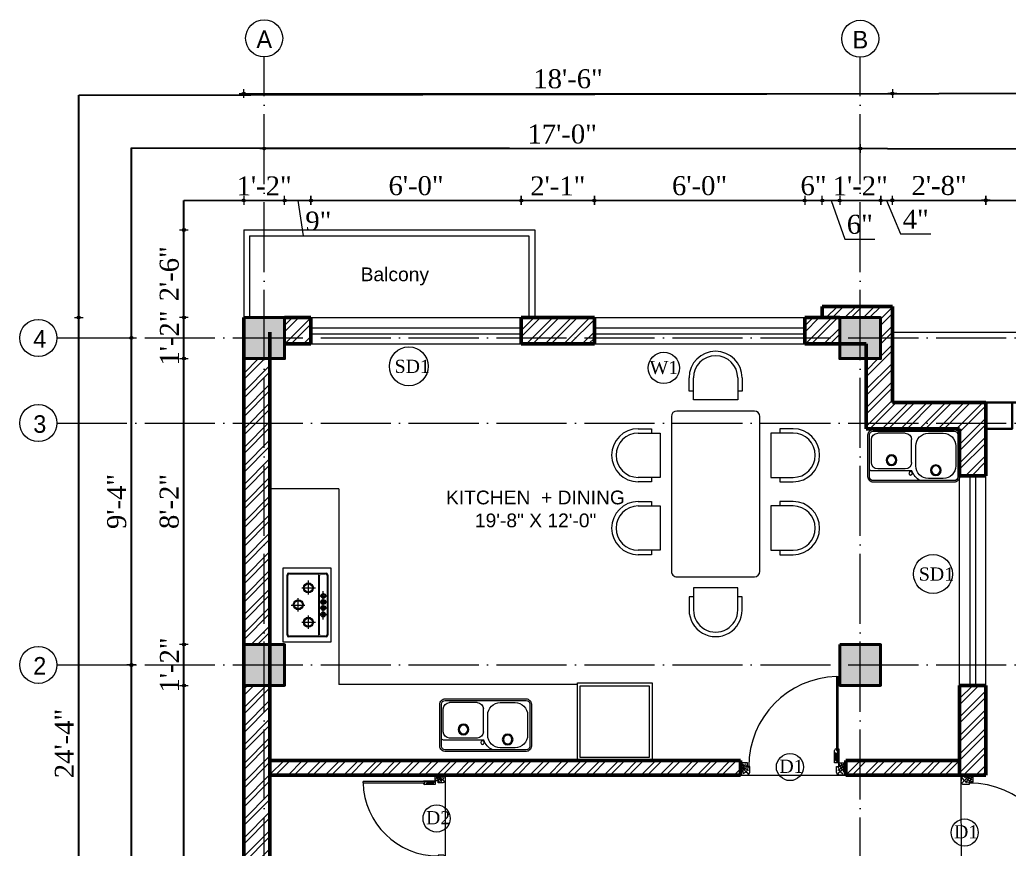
# Model space of a CAD drawing. Header units: inches. Extents: x 5914 to 162157, y -20538 to 282354.
# Drawn here: x 157307.2 to 157645.9, y -19263.8 to -18979.9 of the extents above; entities that cross this region are included whole.
import ezdxf

# ---------------------------------------------------------------- set-up
doc = ezdxf.new("R2010")
doc.units = ezdxf.units.IN
doc.header["$MEASUREMENT"] = 0
doc.header["$PDMODE"] = 99
doc.linetypes.add('ACAD_ISO04W100', pattern=[30, 24, -3, 0, -3])
for name, color, linetype, lineweight in [('.09', 24, 'Continuous', 9), ('.1', 168, 'Continuous', 13), ('A-FUR', 42, 'Continuous', 5), ('CENTER  LINE RA', 10, 'ACAD_ISO04W100', 20), ('CONC. OUTLINE RA', 150, 'Continuous', 40), ('DOOR-WIN RA', 3, 'Continuous', 20), ('ELE1 RA', 1, 'Continuous', 30), ('ELE2 RA', 130, 'Continuous', 20), ('ELE3 RA', 2, 'Continuous', 18), ('FIXTURES', 23, 'Continuous', 9), ('Furniture', 22, 'Continuous', 13), ('Hatch', 254, 'Continuous', 9), ('HATCH RA', 8, 'Continuous', 5), ('NOI THAT', 42, 'Continuous', 5), ('Text', 7, 'Continuous', 18), ('TEXTLAYER', 7, 'Continuous', 18), ('wall', 10, 'Continuous', 30), ('WALL RA', 42, 'Continuous', 50)]:
    doc.layers.add(name, color=color, linetype=linetype, lineweight=lineweight)
doc.layers.add('lettring', color=7, linetype='Continuous')
doc.layers.add('WINDOW+dOOR', color=5, linetype='Continuous')
doc.styles.add('DIM', font='dutch.ttf')
doc.styles.get("Standard").update_dxf_attribs({"font": 'arial.ttf'})
doc.styles.add('titles', font='GOTHICB.TTF')
doc.dimstyles.new('Copy of DIM 8', dxfattribs={"dimtxt": 6.5, "dimasz": 1, "dimexe": 6, "dimexo": 18, "dimgap": 1.6875, "dimtad": 1, "dimdec": 0, "dimzin": 3, "dimdsep": 46, "dimlunit": 4, "dimtxsty": 'DIM', "dimblk": 'dot 2', "dimcen": 0.09375, "dimse1": 1, "dimse2": 1, "dimclrd": 1, "dimclre": 1, "dimclrt": 256, "dimadec": 0, "dimazin": 0, "dimtfac": 0.75, "dimtdec": 0, "dimtix": 1, "dimtmove": 1, "dimatfit": 3, "dimldrblk": 'DOT', "dimfxl": 1, "dimtolj": 1, "dimtzin": 0, "dimlwd": 9, "dimlwe": 9, "dimarcsym": 0})
pattern_1 = [(45, (6239.1542, -4349.8795), (-3.18198052, 3.18198052), []), (45, (6241.2756, -4349.8795), (-3.18198052, 3.18198052), [])]
pattern_2 = [(45, (6239.1542, -4353.8795), (-3.18198052, 3.18198052), []), (45, (6241.2756, -4353.8795), (-3.18198052, 3.18198052), [])]

# ---------------------------------------------------------------- blocks, each defined once
blk = doc.blocks.new('30 inch door')
at = {"layer": '.09'}
blk.add_arc((10330.01, 24687.1), 25.67, 91.332, 180, dxfattribs=at)
at = {"layer": '.1'}
for p, q in [((10329.41, 24712.76), (10329.41, 24691.67)), ((10329.41, 24712.76), (10329.81, 24712.76)), ((10329.81, 24691.67), (10329.81, 24712.76)), ((10328.81, 24688.15), (10328.81, 24691.67)), ((10329.29, 24692.15), (10329.41, 24692.15)), ((10329.41, 24692.15), (10329.41, 24691.67)), ((10329.41, 24691.67), (10329.81, 24691.67)), ((10329.41, 24691.67), (10329.81, 24691.67)), ((10329.81, 24691.67), (10329.81, 24692.15)), ((10329.81, 24692.15), (10330.01, 24692.15)), ((10330.01, 24692.15), (10330.01, 24688.15)), ((10302.02, 24688.15), (10302.02, 24684.65)), ((10304.03, 24688.15), (10302.02, 24688.15)), ((10304.03, 24688.15), (10304.03, 24688.15)), ((10304.03, 24687.1), (10304.03, 24688.15)), ((10304.65, 24687.1), (10304.03, 24687.1)), ((10304.65, 24685.52), (10304.65, 24687.1)), ((10330.01, 24688.15), (10328.81, 24688.15)), ((10329.4, 24687.1), (10330.01, 24687.1)), ((10329.4, 24685.52), (10329.4, 24687.1)), ((10330.01, 24687.1), (10330.01, 24688.15)), ((10330.01, 24688.15), (10332.02, 24688.15)), ((10332.02, 24688.15), (10332.02, 24684.65)), ((10302.02, 24684.65), (10303.77, 24684.65)), ((10332.02, 24684.65), (10330.27, 24684.65))]:
    blk.add_line(p, q, dxfattribs=at)
for centre, major_axis, start_param, end_param in [((10329.29, 24691.67), (-0.339, 0.339), 5.497787, 7.068583), ((10303.77, 24685.52), (-0.619, -0.619), 0.785398, 2.356194)]:
    blk.add_ellipse(centre, major_axis=major_axis, ratio=1, start_param=start_param, end_param=end_param, dxfattribs=at)
at = {"layer": '.1', "extrusion": (0, 0, -1)}
blk.add_ellipse((10330.27, 24685.52), major_axis=(-0.619, 0.619), ratio=1, start_param=3.926991, end_param=5.497787, dxfattribs=at)
blk.add_line((10330.01, 24688.15), (10330.01, 24688.15))
at = {"layer": 'Hatch', "lineweight": 0}
for points, knots in [([(10329.9, 24690.9), (10329.69, 24690.85), (10329.25, 24690.74), (10329.1, 24690.31), (10329.02, 24690.08)], [0, 0, 0, 0, 15.424483, 31.99547, 31.99547, 31.99547, 31.99547]), ([(10329.92, 24690.24), (10329.72, 24690.12), (10329.23, 24689.84), (10329.13, 24689.27), (10329.07, 24688.95)], [0, 0, 0, 0, 17.254821, 40.319618, 40.319618, 40.319618, 40.319618]), ([(10330.01, 24688.15), (10329.7, 24688.44), (10329.1, 24689.01), (10329.14, 24689.82), (10329.09, 24691.13)], [0, 0, 0, 0, 30.296971, 58.529009, 58.529009, 58.529009, 58.529009]), ([(10330.01, 24688.15), (10329.86, 24688.5), (10329.47, 24689.39), (10329.44, 24690.38), (10329.42, 24690.98)], [0, 0, 0, 0, 28.413311, 72.750806, 72.750806, 72.750806, 72.750806]), ([(10330.01, 24688.15), (10329.93, 24688.7), (10329.77, 24689.76), (10329.75, 24690.84), (10329.74, 24691.37)], [0, 0, 0, 0, 41.50394, 80.765622, 80.765622, 80.765622, 80.765622]), ([(10302.02, 24688.15), (10302.05, 24687.95), (10302.17, 24687.01), (10302.48, 24686.12), (10302.72, 24685.42)], [0, 0, 0, 0, 17.459471, 80.67073, 80.67073, 80.67073, 80.67073]), ([(10302.02, 24688.15), (10302.41, 24687.86), (10303.15, 24687.31), (10304.04, 24687.05), (10304.45, 24686.93)], [0, 0, 0, 0, 41.503939, 78.170205, 78.170205, 78.170205, 78.170205]), ([(10302.02, 24688.15), (10302.45, 24687.5), (10303.05, 24686.59), (10304.02, 24686.14), (10304.29, 24686.01)], [0, 0, 0, 0, 64.705486, 90.408952, 90.408952, 90.408952, 90.408952]), ([(10302.02, 24688.15), (10302.13, 24687.79), (10302.35, 24687.1), (10302.97, 24686.1), (10304.18, 24685.07)], [0, 0, 0, 0, 30.296971, 58.529009, 58.529009, 58.529009, 58.529009]), ([(10303.35, 24687.82), (10303.2, 24687.43), (10302.98, 24686.82), (10302.44, 24686.51), (10302.25, 24686.4)], [0, 0, 0, 0, 34.642749, 52.790216, 52.790216, 52.790216, 52.790216]), ([(10303.86, 24687.89), (10303.73, 24687.32), (10303.52, 24686.4), (10302.7, 24686), (10302.39, 24685.85)], [0, 0, 0, 0, 47.051669, 75.417188, 75.417188, 75.417188, 75.417188]), ([(10304.15, 24687.01), (10304.07, 24686.57), (10303.9, 24685.69), (10303.13, 24685.22), (10302.75, 24684.98)], [0, 0, 0, 0, 36.886594, 73.591637, 73.591637, 73.591637, 73.591637]), ([(10330.01, 24688.15), (10329.8, 24688.26), (10329.35, 24688.51), (10329.11, 24688.97), (10328.99, 24689.22)], [0, 0, 0, 0, 17.459472, 37.737029, 37.737029, 37.737029, 37.737029]), ([(10329.9, 24689.44), (10329.59, 24689.24), (10329.23, 24689.01), (10329.2, 24688.63), (10329.2, 24688.58)], [0, 0, 0, 0, 24.633819, 28.489546, 28.489546, 28.489546, 28.489546]), ([(10332.02, 24688.15), (10331.63, 24687.86), (10330.89, 24687.31), (10330.01, 24687.05), (10329.59, 24686.93)], [0, 0, 0, 0, 41.503939, 78.170205, 78.170205, 78.170205, 78.170205]), ([(10332.02, 24688.15), (10331.59, 24687.5), (10330.99, 24686.59), (10330.03, 24686.14), (10329.75, 24686.01)], [0, 0, 0, 0, 64.705486, 90.408952, 90.408952, 90.408952, 90.408952]), ([(10332.02, 24688.15), (10331.91, 24687.79), (10331.69, 24687.1), (10331.07, 24686.1), (10329.87, 24685.07)], [0, 0, 0, 0, 30.296971, 58.529009, 58.529009, 58.529009, 58.529009]), ([(10329.89, 24687.01), (10329.98, 24686.57), (10330.14, 24685.69), (10330.91, 24685.22), (10331.29, 24684.98)], [0, 0, 0, 0, 36.886594, 73.591637, 73.591637, 73.591637, 73.591637]), ([(10330.18, 24687.89), (10330.31, 24687.32), (10330.52, 24686.4), (10331.35, 24686), (10331.66, 24685.85)], [0, 0, 0, 0, 47.051669, 75.417188, 75.417188, 75.417188, 75.417188]), ([(10330.7, 24687.82), (10330.84, 24687.43), (10331.06, 24686.82), (10331.61, 24686.51), (10331.8, 24686.4)], [0, 0, 0, 0, 34.642749, 52.790216, 52.790216, 52.790216, 52.790216]), ([(10332.02, 24688.15), (10332, 24687.95), (10331.87, 24687.01), (10331.56, 24686.12), (10331.32, 24685.42)], [0, 0, 0, 0, 17.459471, 80.67073, 80.67073, 80.67073, 80.67073])]:
    blk.add_open_spline(points, degree=3, knots=knots, dxfattribs=at)
blk = doc.blocks.new('COLUMN')
at = {"layer": 'CONC. OUTLINE RA', "transparency": 33554687}
h = blk.add_hatch(color=256, dxfattribs=at)
h.dxf.hatch_style = 1
h.paths.add_polyline_path([(148062.93, -13130.45), (148076.93, -13130.45), (148076.93, -13116.45), (148062.93, -13116.45)])
at = {"layer": 'CONC. OUTLINE RA'}
blk.add_lwpolyline([(148062.93, -13116.45), (148076.93, -13116.45), (148076.93, -13130.45), (148062.93, -13130.45)], close=True, dxfattribs=at)
blk = doc.blocks.new('A$C3F0C2877')
at = {"layer": 'NOI THAT', "linetype": 'Continuous'}
for p, q in [((700, 1640), (700, 1520)), ((740, 1640), (740, 1440)), ((1140, 1440), (1140, 1640)), ((1180, 1520), (1180, 1640)), ((1358.3, 1640), (1358.3, 1520)), ((1398.3, 1640), (1398.3, 1440)), ((1798.3, 1440), (1798.3, 1640)), ((1838.3, 1520), (1838.3, 1640)), ((700, 1520), (740, 1520)), ((740, 1440), (1140, 1440)), ((1140, 1520), (1180, 1520)), ((1358.3, 1520), (1398.3, 1520)), ((1398.3, 1440), (1798.3, 1440)), ((1798.3, 1520), (1838.3, 1520)), ((540, 1290), (540, 590)), ((1988.3, 1340), (590, 1340)), ((2038.3, 590), (2038.3, 1290)), ((240, 1180), (360, 1180)), ((360, 1180), (360, 1140)), ((2338.6, 1180), (2218.6, 1180)), ((2218.6, 1180), (2218.6, 1140)), ((240, 1140), (440, 1140)), ((440, 1140), (440, 740)), ((2138.6, 1140), (2138.6, 740)), ((2338.6, 1140), (2138.6, 1140)), ((440, 740), (240, 740)), ((360, 740), (360, 700)), ((2138.6, 740), (2338.6, 740)), ((2218.6, 740), (2218.6, 700)), ((360, 700), (240, 700)), ((2218.6, 700), (2338.6, 700)), ((590, 540), (1988.3, 540)), ((700, 360), (740, 360)), ((700, 240), (700, 360)), ((740, 440), (1140, 440)), ((740, 240), (740, 440)), ((1140, 440), (1140, 240)), ((1140, 360), (1180, 360)), ((1180, 360), (1180, 240)), ((1358.3, 360), (1398.3, 360)), ((1358.3, 240), (1358.3, 360)), ((1398.3, 440), (1798.3, 440)), ((1398.3, 240), (1398.3, 440)), ((1798.3, 440), (1798.3, 240)), ((1798.3, 360), (1838.3, 360)), ((1838.3, 360), (1838.3, 240))]:
    blk.add_line(p, q, dxfattribs=at)
for centre, radius, start, end in [((940, 1640), 240, 0, 180), ((1598.3, 1640), 240, 0, 180), ((940, 1640), 200, 0, 180), ((1598.3, 1640), 200, 0, 180), ((590, 1290), 50, 90, 180), ((1988.3, 1290), 50, 0, 90), ((240, 940), 240, 90, 270), ((2338.6, 940), 240, 270, 90), ((240, 940), 200, 90, 270), ((2338.6, 940), 200, 270, 90), ((590, 590), 50, 180, 270), ((1988.3, 590), 50, 270, 0), ((940, 240), 240, 180, 0), ((940, 240), 200, 180, 0), ((1598.3, 240), 240, 180, 0), ((1598.3, 240), 200, 180, 0)]:
    blk.add_arc(centre, radius, start, end, dxfattribs=at)
blk = doc.blocks.new('kit')
at = {"layer": 'Furniture'}
for p, q in [((106814.32, -19096.51), (106814.32, -19121.71)), ((106830.88, -19096.51), (106814.32, -19096.51)), ((106830.88, -19121.71), (106830.88, -19096.51)), ((106815.52, -19119.44), (106815.52, -19098.78)), ((106815.75, -19119.21), (106815.75, -19099.01)), ((106816.09, -19098.21), (106828.88, -19098.21)), ((106816.32, -19098.44), (106817.79, -19098.44)), ((106818.37, -19099.01), (106818.37, -19119.21)), ((106818.6, -19099.01), (106818.6, -19119.21)), ((106819.17, -19098.44), (106828.65, -19098.44)), ((106822.15, -19100.96), (106822.15, -19105.46)), ((106829.22, -19099.01), (106829.22, -19119.21)), ((106829.46, -19098.78), (106829.46, -19119.44)), ((106817.06, -19104.19), (106817.06, -19113.9)), ((106824.4, -19103.21), (106819.67, -19103.21)), ((106818.09, -19105.86), (106815.99, -19105.86)), ((106818.09, -19108.1), (106815.99, -19108.1)), ((106825.59, -19106.86), (106825.59, -19111.45)), ((106818.09, -19110.14), (106815.99, -19110.14)), ((106828.08, -19109.11), (106823.33, -19109.11)), ((106818.09, -19112.28), (106815.99, -19112.28)), ((106824.41, -19114.95), (106819.67, -19114.95)), ((106822.15, -19112.7), (106822.15, -19117.49)), ((106814.32, -19121.71), (106830.88, -19121.71)), ((106828.88, -19120.01), (106816.09, -19120.01)), ((106817.79, -19119.78), (106816.32, -19119.78)), ((106828.65, -19119.78), (106819.17, -19119.78))]:
    blk.add_line(p, q, dxfattribs=at)
for centre, radius in [((106822.15, -19103.21), 1.71), ((106822.15, -19103.21), 1.37), ((106817.06, -19105.86), 0.835), ((106817.06, -19108.1), 0.804), ((106817.06, -19108.1), 0.564), ((106817.06, -19105.86), 0.533), ((106825.59, -19109.19), 1.72), ((106825.59, -19109.19), 1.39), ((106817.01, -19112.23), 0.797), ((106817.06, -19110.14), 0.823), ((106817.06, -19110.14), 0.572), ((106817.01, -19112.28), 0.556), ((106822.15, -19114.95), 1.72), ((106822.15, -19114.95), 1.39)]:
    blk.add_circle(centre, radius, dxfattribs=at)
for centre, start, end in [((106816.09, -19098.78), 90, 180), ((106816.32, -19099.01), 90, 180), ((106817.79, -19099.01), 0, 90), ((106819.17, -19099.01), 90, 180), ((106828.65, -19099.01), 0, 90), ((106828.88, -19098.78), 0, 90), ((106816.09, -19119.44), 180, 270), ((106816.32, -19119.21), 180, 270), ((106817.79, -19119.21), 270, 0), ((106819.17, -19119.21), 180, 270), ((106828.65, -19119.21), 270, 0), ((106828.88, -19119.44), 270, 0)]:
    blk.add_arc(centre, 0.576, start, end, dxfattribs=at)
blk = doc.blocks.new('kit2')
at = {"layer": 'Furniture'}
for p, q in [((106788.24, -19073.71), (106774.43, -19073.71)), ((106798.91, -19071.12), (106793.87, -19071.12)), ((106773.71, -19074.43), (106773.71, -19078.86)), ((106774.35, -19076.59), (106774.35, -19084.44)), ((106785.95, -19074.43), (106776.51, -19074.43)), ((106788.11, -19076.59), (106788.11, -19084.44)), ((106789.55, -19075.44), (106789.55, -19082.28)), ((106803.23, -19082.28), (106803.23, -19075.44)), ((106785.95, -19086.6), (106776.51, -19086.6)), ((106793.87, -19086.6), (106798.91, -19086.6))]:
    blk.add_line(p, q, dxfattribs=at)
for points in [[(106774.97, -19087.86), (106802.69, -19087.86, 0.414214), (106804.49, -19086.06), (106804.49, -19071.66, 0.414214), (106802.69, -19069.86), (106774.97, -19069.86, 0.414214), (106773.17, -19071.66), (106773.17, -19086.06, 0.414214)], [(106774.97, -19087.32), (106802.69, -19087.32, 0.414214), (106803.95, -19086.06), (106803.95, -19071.66, 0.414214), (106802.69, -19070.4), (106774.97, -19070.4, 0.414214), (106773.71, -19071.66), (106773.71, -19086.06, 0.414214)]]:
    blk.add_lwpolyline(points, format="xyb", close=True, dxfattribs=at)
for centre, radius in [((106787.77, -19072.89), 0.614), ((106796.39, -19073.94), 1.83), ((106796.39, -19073.94), 1.47), ((106781.25, -19077.38), 1.83), ((106781.25, -19077.38), 1.47)]:
    blk.add_circle(centre, radius, dxfattribs=at)
for centre, radius, start, end in [((106794, -19075.81), 6.13, 118.07, 159.9807), ((106774.43, -19074.43), 0.72, 90, 180), ((106793.87, -19075.44), 4.32, 90, 180), ((106798.91, -19075.44), 4.32, 0, 90), ((106776.51, -19076.59), 2.16, 90, 180), ((106785.95, -19076.59), 2.16, 0, 90), ((106776.51, -19084.44), 2.16, 180, 270), ((106785.95, -19084.44), 2.16, 270, 0), ((106793.87, -19082.28), 4.32, 180, 270), ((106798.91, -19082.28), 4.32, 270, 0)]:
    blk.add_arc(centre, radius, start, end, dxfattribs=at)
blk = doc.blocks.new('dot1')
at = {"layer": 'Hatch'}
h = blk.add_hatch(color=256, dxfattribs=at)
edge = h.paths.add_edge_path()
edge.add_arc((0, 0), 1, 0, 360)
for p, q in [((3, 0), (-3, 0)), ((0, 3), (0, -3))]:
    blk.add_line(p, q, dxfattribs=at)
blk.add_circle((0, 0), 1, dxfattribs=at)
blk = doc.blocks.new('dot 2')
at = {"layer": 'Hatch', "xscale": 0.5, "yscale": 0.5, "zscale": 0.5}
blk.add_blockref('dot1', (0, 0), dxfattribs=at)
blk = doc.blocks.new('*D943')
at = {"layer": 'Defpoints', "color": 0, "transparency": 16777216}
for p in [(157399.41, -19051.82), (157363.41, -19081.82), (157399.41, -19081.82)]:
    blk.add_point(p, dxfattribs=at)
at = {"layer": 'lettring', "color": 1, "lineweight": 9, "transparency": 16777216}
blk.add_line((157363.41, -19052.82), (157363.41, -19080.82), dxfattribs=at)
for p, rotation in [((157363.41, -19051.82), 90), ((157363.41, -19081.82), 270)]:
    blk.add_blockref('dot 2', p, dxfattribs=dict(at, rotation=rotation))
at = {"layer": 'lettring', "transparency": 16777216, "insert": (157358.41, -19066.82), "char_height": 6.5, "attachment_point": 5, "rotation": 90, "style": 'DIM'}
blk.add_mtext('\\A1;2\'-6"', dxfattribs=at)
blk = doc.blocks.new('_Dot')
at = {"color": 0, "linetype": 'ByBlock', "lineweight": -2}
blk.add_line((-0.5, 0), (-1, 0), dxfattribs=at)
at = {"color": 0, "linetype": 'ByBlock', "const_width": 0.5}
blk.add_lwpolyline([(-0.25, 0, 1), (0.25, 0, 1)], format="xyb", close=True, dxfattribs=at)
blk = doc.blocks.new('*D944')
at = {"layer": 'Defpoints', "color": 0, "transparency": 16777216}
for p in [(157399.41, -19081.82), (157363.41, -19095.82), (157399.41, -19095.82)]:
    blk.add_point(p, dxfattribs=at)
at = {"layer": 'lettring', "color": 1, "lineweight": 9, "transparency": 16777216}
for p, q in [((157363.41, -19080.82), (157363.41, -19079.82)), ((157363.41, -19081.82), (157363.41, -19095.82)), ((157363.41, -19096.82), (157363.41, -19097.82))]:
    blk.add_line(p, q, dxfattribs=at)
for p, rotation in [((157363.41, -19081.82), 270), ((157363.41, -19095.82), 90)]:
    blk.add_blockref('dot 2', p, dxfattribs=dict(at, rotation=rotation))
at = {"layer": 'lettring', "transparency": 16777216, "insert": (157358.45, -19088.82), "char_height": 6.5, "attachment_point": 5, "rotation": 90, "style": 'DIM'}
blk.add_mtext('\\A1;1\'-2"', dxfattribs=at)
blk = doc.blocks.new('*D945')
at = {"layer": 'Defpoints', "color": 0, "transparency": 16777216}
for p in [(157399.41, -19095.82), (157363.41, -19193.75), (157399.41, -19193.75)]:
    blk.add_point(p, dxfattribs=at)
at = {"layer": 'lettring', "color": 1, "lineweight": 9, "transparency": 16777216}
blk.add_line((157363.41, -19096.82), (157363.41, -19192.75), dxfattribs=at)
for p, rotation in [((157363.41, -19095.82), 90), ((157363.41, -19193.75), 270)]:
    blk.add_blockref('dot 2', p, dxfattribs=dict(at, rotation=rotation))
at = {"layer": 'lettring', "transparency": 16777216, "insert": (157358.4, -19144.78), "char_height": 6.5, "attachment_point": 5, "rotation": 90, "style": 'DIM'}
blk.add_mtext('\\A1;8\'-2"', dxfattribs=at)
blk = doc.blocks.new('*D946')
at = {"layer": 'Defpoints', "color": 0, "transparency": 16777216}
for p in [(157399.41, -19193.75), (157363.41, -19207.75), (157399.41, -19207.75)]:
    blk.add_point(p, dxfattribs=at)
at = {"layer": 'lettring', "color": 1, "lineweight": 9, "transparency": 16777216}
for p, q in [((157363.41, -19192.75), (157363.41, -19191.75)), ((157363.41, -19193.75), (157363.41, -19207.75)), ((157363.41, -19208.75), (157363.41, -19209.75))]:
    blk.add_line(p, q, dxfattribs=at)
for p, rotation in [((157363.41, -19193.75), 270), ((157363.41, -19207.75), 90)]:
    blk.add_blockref('dot 2', p, dxfattribs=dict(at, rotation=rotation))
at = {"layer": 'lettring', "transparency": 16777216, "insert": (157358.45, -19200.75), "char_height": 6.5, "attachment_point": 5, "rotation": 90, "style": 'DIM'}
blk.add_mtext('\\A1;1\'-2"', dxfattribs=at)
blk = doc.blocks.new('*D947')
at = {"layer": 'Defpoints', "color": 0, "transparency": 16777216}
for p in [(157399.41, -19207.75), (157363.41, -19359.45), (157399.41, -19359.45)]:
    blk.add_point(p, dxfattribs=at)
at = {"layer": 'lettring', "color": 1, "lineweight": 9, "transparency": 16777216}
blk.add_line((157363.41, -19208.75), (157363.41, -19358.45), dxfattribs=at)
for p, rotation in [((157363.41, -19207.75), 90), ((157363.41, -19359.45), 270)]:
    blk.add_blockref('dot 2', p, dxfattribs=dict(at, rotation=rotation))
at = {"layer": 'lettring', "transparency": 16777216, "insert": (157358.38, -19283.6), "char_height": 6.5, "attachment_point": 5, "rotation": 90, "style": 'DIM'}
blk.add_mtext('\\A1;12\'-8"', dxfattribs=at)
blk = doc.blocks.new('*D949')
at = {"layer": 'Defpoints', "color": 0, "transparency": 16777216}
for p in [(157345.41, -19200.75), (157406.41, -19200.75), (157406.41, -19366.42)]:
    blk.add_point(p, dxfattribs=at)
at = {"layer": 'lettring', "color": 1, "lineweight": 9, "transparency": 16777216}
blk.add_line((157345.41, -19365.42), (157345.41, -19201.75), dxfattribs=at)
for p, rotation in [((157345.41, -19200.75), 89.99950363250453), ((157345.41, -19366.42), 269.9995036325045)]:
    blk.add_blockref('dot 2', p, dxfattribs=dict(at, rotation=rotation))
at = {"layer": 'lettring', "transparency": 16777216, "insert": (157340.38, -19283.58), "char_height": 6.5, "attachment_point": 5, "rotation": 89.9995, "style": 'DIM'}
blk.add_mtext('\\A1;13\'-10"', dxfattribs=at)
blk = doc.blocks.new('*D950')
at = {"layer": 'Defpoints', "color": 0, "transparency": 16777216}
for p in [(157345.41, -19088.78), (157406.41, -19088.78), (157406.41, -19200.75)]:
    blk.add_point(p, dxfattribs=at)
at = {"layer": 'lettring', "color": 1, "lineweight": 9, "transparency": 16777216}
blk.add_line((157345.41, -19199.75), (157345.41, -19089.78), dxfattribs=at)
for p, rotation in [((157345.41, -19088.78), 89.99950363250016), ((157345.41, -19200.75), 269.9995036325001)]:
    blk.add_blockref('dot 2', p, dxfattribs=dict(at, rotation=rotation))
at = {"layer": 'lettring', "transparency": 16777216, "insert": (157340.41, -19144.77), "char_height": 6.5, "attachment_point": 5, "rotation": 89.9995, "style": 'DIM'}
blk.add_mtext('\\A1;9\'-4"', dxfattribs=at)
blk = doc.blocks.new('*D951')
at = {"layer": 'Defpoints', "color": 0, "transparency": 16777216}
for p in [(157399.41, -19081.82), (157327.41, -19373.45), (157399.41, -19373.45)]:
    blk.add_point(p, dxfattribs=at)
at = {"layer": 'lettring', "color": 1, "lineweight": 9, "transparency": 16777216}
blk.add_line((157327.41, -19082.82), (157327.41, -19372.45), dxfattribs=at)
for p, rotation in [((157327.41, -19081.82), 90), ((157327.41, -19373.45), 270)]:
    blk.add_blockref('dot 2', p, dxfattribs=dict(at, rotation=rotation))
at = {"layer": 'lettring', "transparency": 16777216, "insert": (157322.47, -19227.63), "char_height": 6.5, "attachment_point": 5, "rotation": 90, "style": 'DIM'}
blk.add_mtext('\\A1;24\'-4"', dxfattribs=at)
blk = doc.blocks.new('nbc')
at = {"layer": 'CENTER  LINE RA', "linetype": 'ACAD_ISO04W100'}
for p, q in [((157544.19, -18980.32), (157544.19, -18515.32)), ((157748.23, -18980.32), (157748.23, -18515.46)), ((157473.24, -18611.56), (158032.97, -18611.56)), ((157473.24, -18640.7), (158032.97, -18640.7)), ((157473.24, -18723.5), (158032.97, -18723.5))]:
    blk.add_line(p, q, dxfattribs=at)
at = {"layer": 'Text'}
for centre in [(157544.19, -18508.98), (157544.19, -18508.98), (157544.19, -18508.98), (157748.23, -18509.12), (157748.23, -18509.12), (157748.23, -18509.12), (157466.9, -18611.56), (157466.89, -18611.56), (157466.9, -18611.56), (157466.9, -18640.7), (157466.89, -18640.7), (157466.9, -18640.7), (157466.9, -18723.5), (157466.89, -18723.5), (157466.9, -18723.5)]:
    blk.add_circle(centre, 6.34, dxfattribs=at)
at = {"layer": 'Text', "char_height": 6, "width": 68.6783, "attachment_point": 3, "rotation": 0.0035, "style": 'titles'}
for s, insert in [('{\\fStylus BT|b0|i0|c0|p34;A}', (157546.91, -18506.3)), ('{\\fStylus BT|b0|i0|c0|p34;B}', (157750.95, -18506.44)), ('{\\fStylus BT|b0|i0|c0|p34;4}', (157469.62, -18608.89)), ('{\\fStylus BT|b0|i0|c0|p34;3}', (157469.62, -18638.03)), ('{\\fStylus BT|b0|i0|c0|p34;2}', (157469.62, -18720.82))]:
    blk.add_mtext(s, dxfattribs=dict(at, insert=insert))
blk = doc.blocks.new('*D952')
at = {"layer": 'Defpoints', "color": 0, "transparency": 16777216}
for p in [(157397.87, -19041.68), (157383.87, -19081.82), (157397.87, -19081.82)]:
    blk.add_point(p, dxfattribs=at)
at = {"layer": 'lettring', "color": 1, "lineweight": 9, "transparency": 16777216}
for p, q in [((157382.87, -19041.68), (157381.87, -19041.68)), ((157383.87, -19041.68), (157397.87, -19041.68)), ((157398.87, -19041.68), (157399.87, -19041.68))]:
    blk.add_line(p, q, dxfattribs=at)
blk.add_blockref('dot 2', (157383.87, -19041.68), dxfattribs=at)
at = {"layer": 'lettring', "color": 1, "lineweight": 9, "transparency": 16777216, "rotation": 180}
blk.add_blockref('dot 2', (157397.87, -19041.68), dxfattribs=at)
at = {"layer": 'lettring', "transparency": 16777216, "insert": (157390.87, -19036.72), "char_height": 6.5, "attachment_point": 5, "style": 'DIM'}
blk.add_mtext('\\A1;1\'-2"', dxfattribs=at)
blk = doc.blocks.new('*D953')
at = {"layer": 'Defpoints', "color": 0, "transparency": 16777216}
for p in [(157406.87, -19041.68), (157397.87, -19081.82), (157406.87, -19081.82)]:
    blk.add_point(p, dxfattribs=at)
at = {"layer": 'lettring', "color": 1, "lineweight": 9, "transparency": 16777216}
for p, q in [((157398.87, -19041.68), (157405.87, -19041.68)), ((157402.37, -19041.68), (157404.25, -19053.82)), ((157404.25, -19053.82), (157414.6, -19053.82))]:
    blk.add_line(p, q, dxfattribs=at)
at = {"layer": 'lettring', "color": 1, "lineweight": 9, "transparency": 16777216, "rotation": 180}
blk.add_blockref('dot 2', (157397.87, -19041.68), dxfattribs=at)
at = {"layer": 'lettring', "color": 1, "lineweight": 9, "transparency": 16777216}
blk.add_blockref('dot 2', (157406.87, -19041.68), dxfattribs=at)
at = {"layer": 'lettring', "transparency": 16777216, "insert": (157409.42, -19048.81), "char_height": 6.5, "attachment_point": 5, "style": 'DIM'}
blk.add_mtext('\\A1;9"', dxfattribs=at)
blk = doc.blocks.new('*D954')
at = {"layer": 'Defpoints', "color": 0, "transparency": 16777216}
for p in [(157478.87, -19041.68), (157406.87, -19081.82), (157478.87, -19081.82)]:
    blk.add_point(p, dxfattribs=at)
at = {"layer": 'lettring', "color": 1, "lineweight": 9, "transparency": 16777216}
blk.add_line((157407.87, -19041.68), (157477.87, -19041.68), dxfattribs=at)
at = {"layer": 'lettring', "color": 1, "lineweight": 9, "transparency": 16777216, "rotation": 180}
blk.add_blockref('dot 2', (157406.87, -19041.68), dxfattribs=at)
at = {"layer": 'lettring', "color": 1, "lineweight": 9, "transparency": 16777216}
blk.add_blockref('dot 2', (157478.87, -19041.68), dxfattribs=at)
at = {"layer": 'lettring', "transparency": 16777216, "insert": (157442.87, -19036.68), "char_height": 6.5, "attachment_point": 5, "style": 'DIM'}
blk.add_mtext('\\A1;6\'-0"', dxfattribs=at)
blk = doc.blocks.new('*D956')
at = {"layer": 'Defpoints', "color": 0, "transparency": 16777216}
for p in [(157575.91, -19041.68), (157503.91, -19081.82), (157575.91, -19081.82)]:
    blk.add_point(p, dxfattribs=at)
at = {"layer": 'lettring', "color": 1, "lineweight": 9, "transparency": 16777216}
blk.add_line((157504.91, -19041.68), (157574.91, -19041.68), dxfattribs=at)
at = {"layer": 'lettring', "color": 1, "lineweight": 9, "transparency": 16777216, "rotation": 180}
blk.add_blockref('dot 2', (157503.91, -19041.68), dxfattribs=at)
at = {"layer": 'lettring', "color": 1, "lineweight": 9, "transparency": 16777216}
blk.add_blockref('dot 2', (157575.91, -19041.68), dxfattribs=at)
at = {"layer": 'lettring', "transparency": 16777216, "insert": (157539.91, -19036.68), "char_height": 6.5, "attachment_point": 5, "style": 'DIM'}
blk.add_mtext('\\A1;6\'-0"', dxfattribs=at)
blk = doc.blocks.new('*D957')
at = {"layer": 'Defpoints', "color": 0, "transparency": 16777216}
for p in [(157581.91, -19041.68), (157575.91, -19081.82), (157581.91, -19081.82)]:
    blk.add_point(p, dxfattribs=at)
at = {"layer": 'lettring', "color": 1, "lineweight": 9, "transparency": 16777216}
for p, q in [((157574.91, -19041.68), (157573.91, -19041.68)), ((157575.91, -19041.68), (157581.91, -19041.68)), ((157582.91, -19041.68), (157583.91, -19041.68))]:
    blk.add_line(p, q, dxfattribs=at)
blk.add_blockref('dot 2', (157575.91, -19041.68), dxfattribs=at)
at = {"layer": 'lettring', "color": 1, "lineweight": 9, "transparency": 16777216, "rotation": 180}
blk.add_blockref('dot 2', (157581.91, -19041.68), dxfattribs=at)
at = {"layer": 'lettring', "transparency": 16777216, "insert": (157578.91, -19036.68), "char_height": 6.5, "attachment_point": 5, "style": 'DIM'}
blk.add_mtext('\\A1;6"', dxfattribs=at)
blk = doc.blocks.new('*D958')
at = {"layer": 'Defpoints', "color": 0, "transparency": 16777216}
for p in [(157587.91, -19041.68), (157581.91, -19081.82), (157587.91, -19081.82)]:
    blk.add_point(p, dxfattribs=at)
at = {"layer": 'lettring', "color": 1, "lineweight": 9, "transparency": 16777216}
for p, q in [((157582.91, -19041.68), (157586.91, -19041.68)), ((157584.91, -19041.68), (157589.61, -19054.92)), ((157589.61, -19054.92), (157599.93, -19054.92))]:
    blk.add_line(p, q, dxfattribs=at)
at = {"layer": 'lettring', "color": 1, "lineweight": 9, "transparency": 16777216, "rotation": 180}
blk.add_blockref('dot 2', (157581.91, -19041.68), dxfattribs=at)
at = {"layer": 'lettring', "color": 1, "lineweight": 9, "transparency": 16777216}
blk.add_blockref('dot 2', (157587.91, -19041.68), dxfattribs=at)
at = {"layer": 'lettring', "transparency": 16777216, "insert": (157594.77, -19049.92), "char_height": 6.5, "attachment_point": 5, "style": 'DIM'}
blk.add_mtext('\\A1;6"', dxfattribs=at)
blk = doc.blocks.new('*D959')
at = {"layer": 'Defpoints', "color": 0, "transparency": 16777216}
for p in [(157601.91, -19041.68), (157587.91, -19081.82), (157601.91, -19081.82)]:
    blk.add_point(p, dxfattribs=at)
at = {"layer": 'lettring', "color": 1, "lineweight": 9, "transparency": 16777216}
for p, q in [((157586.91, -19041.68), (157585.91, -19041.68)), ((157587.91, -19041.68), (157601.91, -19041.68)), ((157602.91, -19041.68), (157603.91, -19041.68))]:
    blk.add_line(p, q, dxfattribs=at)
blk.add_blockref('dot 2', (157587.91, -19041.68), dxfattribs=at)
at = {"layer": 'lettring', "color": 1, "lineweight": 9, "transparency": 16777216, "rotation": 180}
blk.add_blockref('dot 2', (157601.91, -19041.68), dxfattribs=at)
at = {"layer": 'lettring', "transparency": 16777216, "insert": (157594.91, -19036.72), "char_height": 6.5, "attachment_point": 5, "style": 'DIM'}
blk.add_mtext('\\A1;1\'-2"', dxfattribs=at)
blk = doc.blocks.new('*D960')
at = {"layer": 'Defpoints', "color": 0, "transparency": 16777216}
for p in [(157605.91, -19041.68), (157605.91, -19078.42), (157601.91, -19081.82)]:
    blk.add_point(p, dxfattribs=at)
at = {"layer": 'lettring', "color": 1, "lineweight": 9, "transparency": 16777216}
for p, q in [((157600.91, -19041.68), (157599.91, -19041.68)), ((157601.91, -19041.68), (157605.91, -19041.68)), ((157601.91, -19041.68), (157605.91, -19041.68)), ((157603.91, -19041.68), (157608.67, -19053.09)), ((157606.91, -19041.68), (157607.91, -19041.68)), ((157608.67, -19053.09), (157619.13, -19053.09))]:
    blk.add_line(p, q, dxfattribs=at)
blk.add_blockref('dot 2', (157601.91, -19041.68), dxfattribs=at)
at = {"layer": 'lettring', "color": 1, "lineweight": 9, "transparency": 16777216, "rotation": 180}
blk.add_blockref('dot 2', (157605.91, -19041.68), dxfattribs=at)
at = {"layer": 'lettring', "transparency": 16777216, "insert": (157613.9, -19048.15), "char_height": 6.5, "attachment_point": 5, "style": 'DIM'}
blk.add_mtext('\\A1;4"', dxfattribs=at)
blk = doc.blocks.new('*D962')
at = {"layer": 'Defpoints', "color": 0, "transparency": 16777216}
for p in [(157605.91, -19005.12), (157383.87, -19081.82), (157605.91, -19081.82)]:
    blk.add_point(p, dxfattribs=at)
at = {"layer": 'lettring', "color": 1, "lineweight": 9, "transparency": 16777216}
blk.add_line((157384.87, -19005.12), (157604.91, -19005.12), dxfattribs=at)
at = {"layer": 'lettring', "color": 1, "lineweight": 9, "transparency": 16777216, "rotation": 180}
blk.add_blockref('dot 2', (157383.87, -19005.12), dxfattribs=at)
at = {"layer": 'lettring', "color": 1, "lineweight": 9, "transparency": 16777216}
blk.add_blockref('dot 2', (157605.91, -19005.12), dxfattribs=at)
at = {"layer": 'lettring', "transparency": 16777216, "insert": (157494.89, -19000.09), "char_height": 6.5, "attachment_point": 5, "style": 'DIM'}
blk.add_mtext('\\A1;18\'-6"', dxfattribs=at)
blk = doc.blocks.new('*D963')
at = {"layer": 'Defpoints', "color": 0, "transparency": 16777216}
for p in [(157637.91, -19041.66), (157605.91, -19110.92), (157637.91, -19110.92)]:
    blk.add_point(p, dxfattribs=at)
at = {"layer": 'lettring', "color": 1, "lineweight": 9, "transparency": 16777216}
blk.add_line((157606.91, -19041.66), (157636.91, -19041.66), dxfattribs=at)
at = {"layer": 'lettring', "color": 1, "lineweight": 9, "transparency": 16777216, "rotation": 180}
blk.add_blockref('dot 2', (157605.91, -19041.66), dxfattribs=at)
at = {"layer": 'lettring', "color": 1, "lineweight": 9, "transparency": 16777216}
blk.add_blockref('dot 2', (157637.91, -19041.66), dxfattribs=at)
at = {"layer": 'lettring', "transparency": 16777216, "insert": (157621.91, -19036.65), "char_height": 6.5, "attachment_point": 5, "style": 'DIM'}
blk.add_mtext('\\A1;2\'-8"', dxfattribs=at)
blk = doc.blocks.new('*D964')
at = {"layer": 'Defpoints', "color": 0, "transparency": 16777216}
for p in [(157709.81, -19041.66), (157637.91, -19110.92), (157709.81, -19110.92)]:
    blk.add_point(p, dxfattribs=at)
at = {"layer": 'lettring', "color": 1, "lineweight": 9, "transparency": 16777216}
blk.add_line((157638.91, -19041.66), (157708.81, -19041.66), dxfattribs=at)
at = {"layer": 'lettring', "color": 1, "lineweight": 9, "transparency": 16777216, "rotation": 180}
blk.add_blockref('dot 2', (157637.91, -19041.66), dxfattribs=at)
at = {"layer": 'lettring', "color": 1, "lineweight": 9, "transparency": 16777216}
blk.add_blockref('dot 2', (157709.81, -19041.66), dxfattribs=at)
at = {"layer": 'lettring', "transparency": 16777216, "insert": (157673.86, -19036.65), "char_height": 6.5, "attachment_point": 5, "style": 'DIM'}
blk.add_mtext('\\A1;6\'-0"', dxfattribs=at)

msp = doc.modelspace()

# ---------------------------------------------------------------- hatches: boundary and pattern name
at = {"layer": 'HATCH RA'}
h = msp.add_hatch(dxfattribs=at)
h.set_pattern_fill('ANSI32', color=256, scale=12)
h.set_pattern_definition([(45, (-3485.738, -477.1125), (-3.18198052, 3.18198052), []), (45, (-3483.617, -477.1125), (-3.18198052, 3.18198052), [])])
h.paths.add_polyline_path([(157605.91, -19077.99), (157581.91, -19077.97), (157581.91, -19081.82), (157587.91, -19081.82), (157601.91, -19081.82), (157601.91, -19095.82), (157596.91, -19095.82), (157596.91, -19119.92), (157628.91, -19119.92), (157628.91, -19135.96), (157637.91, -19135.96), (157637.91, -19110.92), (157605.91, -19110.92)])
h = msp.add_hatch(dxfattribs=at)
h.set_pattern_fill('ANSI32', color=256, scale=12)
h.set_pattern_definition(pattern_2)
h.paths.add_polyline_path([(157406.87, -19081.82), (157397.87, -19081.82), (157397.87, -19090.82), (157406.87, -19090.82)])
h = msp.add_hatch(dxfattribs=at)
h.set_pattern_fill('ANSI32', color=256, scale=12)
h.set_pattern_definition(pattern_2)
h.paths.add_polyline_path([(157478.87, -19081.82), (157478.87, -19090.82), (157503.91, -19090.82), (157503.91, -19081.82)])
h = msp.add_hatch(dxfattribs=at)
h.set_pattern_fill('ANSI32', color=256, scale=12)
h.set_pattern_definition(pattern_2)
h.paths.add_polyline_path([(157587.91, -19090.82), (157587.91, -19081.82), (157575.91, -19081.82), (157575.91, -19090.82)])
h = msp.add_hatch(dxfattribs=at)
h.set_pattern_fill('ANSI32', color=256, scale=12)
h.set_pattern_definition(pattern_1)
h.paths.add_polyline_path([(157392.87, -19095.82), (157383.87, -19095.82), (157383.87, -19193.75), (157392.87, -19193.75)])
h = msp.add_hatch(dxfattribs=at)
h.set_pattern_fill('ANSI32', color=256, scale=12)
h.set_pattern_definition(pattern_1)
h.paths.add_polyline_path([(157392.87, -19207.75), (157383.87, -19207.75), (157383.87, -19359.45), (157392.87, -19359.45)])
h = msp.add_hatch(dxfattribs=at)
h.set_pattern_fill('ANSI32', color=256, scale=12)
h.set_pattern_definition(pattern_1)
h.paths.add_polyline_path([(157637.91, -19207.75), (157628.91, -19207.75), (157628.91, -19207.96), (157628.91, -19238.45), (157637.91, -19238.45)])
h = msp.add_hatch(dxfattribs=at)
h.set_pattern_fill('ANSI32', color=256, scale=12)
h.set_pattern_definition(pattern_1)
h.paths.add_polyline_path([(157553.97, -19238.45), (157553.97, -19233.45), (157392.87, -19233.45), (157392.87, -19238.45), (157452.87, -19238.45)])
h = msp.add_hatch(dxfattribs=at)
h.set_pattern_fill('ANSI32', color=256, scale=12)
h.set_pattern_definition(pattern_1)
h.paths.add_polyline_path([(157628.91, -19233.45), (157589.97, -19233.45), (157589.97, -19238.45), (157628.91, -19238.45)])

# ---------------------------------------------------------------- linework, layer by layer
at = {"layer": 'A-FUR'}
for p, q in [((157416.41, -19140.45), (157392.87, -19140.45)), ((157416.41, -19140.45), (157416.41, -19207.38)), ((157498.09, -19207.38), (157416.41, -19207.38)), ((157498.09, -19233.45), (157498.09, -19206.84))]:
    msp.add_line(p, q, dxfattribs=at)
at = {"layer": 'Defpoints'}
for points in [[(157327.41, -19005.68), (157739.62, -19004.87), (157874.94, -19146.12), (157875.76, -19445.99), (157327.41, -19445.22)], [(157345.41, -19023.68), (157733.65, -19024.09), (157856.96, -19153.51), (157857.71, -19427.96), (157345.41, -19427.25)], [(157363.41, -19041.68), (157725.65, -19041.66), (157839, -19166.04), (157839.16, -19409.29), (157363.41, -19409.27)]]:
    msp.add_lwpolyline(points, close=True, dxfattribs=at)
at = {"layer": 'DOOR-WIN RA'}
for p, q in [((157406.87, -19081.82), (157478.87, -19081.82)), ((157503.91, -19081.82), (157575.91, -19081.82)), ((157406.87, -19085.32), (157478.87, -19085.32)), ((157406.87, -19087.32), (157478.87, -19087.32)), ((157503.91, -19085.32), (157575.91, -19085.32)), ((157503.91, -19087.32), (157575.91, -19087.32)), ((157406.87, -19090.82), (157478.87, -19090.82)), ((157503.91, -19090.82), (157575.91, -19090.82)), ((157628.91, -19207.96), (157628.91, -19135.96)), ((157632.41, -19135.96), (157632.41, -19207.96)), ((157634.41, -19135.96), (157634.41, -19207.96)), ((157637.91, -19207.96), (157637.91, -19135.96))]:
    msp.add_line(p, q, dxfattribs=at)
at = {"layer": 'ELE1 RA'}
msp.add_line((157637.91, -19110.92), (157709.81, -19110.92), dxfattribs=at)
msp.add_lwpolyline([(157637.91, -19110.92), (157646.91, -19110.92), (157646.91, -19119.92), (157637.91, -19119.92)], close=True, dxfattribs=at)
at = {"layer": 'ELE2 RA'}
for p, q in [((157383.87, -19051.82), (157483.5, -19051.82)), ((157383.87, -19051.82), (157383.87, -19081.82)), ((157385.87, -19053.82), (157481.5, -19053.82)), ((157385.87, -19053.82), (157385.87, -19081.82)), ((157481.5, -19053.82), (157481.5, -19081.82)), ((157483.5, -19051.82), (157483.5, -19081.82))]:
    msp.add_line(p, q, dxfattribs=at)
at = {"layer": 'ELE3 RA'}
msp.add_line((157720.16, -19086.92), (157605.91, -19086.92), dxfattribs=at)
at = {"layer": 'Hatch'}
for points in [[(157523.69, -19233.45), (157498.09, -19233.45), (157498.09, -19206.84), (157523.69, -19206.84)], [(157522.69, -19232.45), (157499.09, -19232.45), (157499.09, -19207.84), (157522.69, -19207.84)]]:
    msp.add_lwpolyline(points, close=True, dxfattribs=at)
at = {"layer": 'HATCH RA'}
for p, q in [((157452.87, -19238.45), (157452.87, -19268.45)), ((157553.97, -19238.45), (157589.97, -19238.45)), ((157629.4, -19238.45), (157629.41, -19274.45))]:
    msp.add_line(p, q, dxfattribs=at)
at = {"layer": 'TEXTLAYER'}
for centre, radius in [((157440.39, -19098.5), 6.66), ((157527.66, -19099.05), 5.36), ((157619.82, -19169.62), 6.66), ((157570.86, -19235.69), 4.65), ((157449.9, -19253.29), 4.65), ((157630.65, -19258.11), 4.65)]:
    msp.add_circle(centre, radius, dxfattribs=at)
at = {"layer": 'WALL RA'}
for p, q in [((157581.91, -19077.97), (157605.91, -19077.99)), ((157581.91, -19077.97), (157581.91, -19081.82)), ((157605.91, -19110.92), (157605.91, -19077.99)), ((157383.87, -19081.82), (157383.87, -19373.45)), ((157406.87, -19081.82), (157397.87, -19081.82)), ((157406.87, -19090.85), (157406.87, -19081.82)), ((157503.91, -19081.82), (157478.87, -19081.82)), ((157478.87, -19090.85), (157478.87, -19081.82)), ((157503.91, -19081.82), (157503.91, -19090.82)), ((157587.91, -19081.82), (157575.91, -19081.82)), ((157575.91, -19081.82), (157575.91, -19090.82)), ((157392.87, -19086.82), (157392.87, -19364.45)), ((157406.87, -19090.82), (157397.87, -19090.82)), ((157503.91, -19090.82), (157478.87, -19090.82)), ((157596.91, -19090.82), (157575.91, -19090.82)), ((157596.91, -19119.92), (157596.91, -19090.82)), ((157637.91, -19110.92), (157605.91, -19110.92)), ((157637.91, -19110.92), (157637.91, -19135.96)), ((157628.91, -19119.92), (157596.91, -19119.92)), ((157628.91, -19119.92), (157628.91, -19135.96)), ((157637.91, -19135.96), (157628.91, -19135.96)), ((157628.91, -19207.75), (157628.91, -19238.45)), ((157628.91, -19207.75), (157637.91, -19207.75)), ((157637.91, -19207.75), (157637.91, -19238.45)), ((157553.97, -19233.45), (157392.87, -19233.45)), ((157553.97, -19238.45), (157553.97, -19233.45)), ((157589.97, -19233.45), (157628.91, -19233.45)), ((157589.97, -19238.45), (157589.97, -19233.45)), ((157452.87, -19238.45), (157392.87, -19238.45)), ((157553.97, -19238.45), (157452.87, -19238.45)), ((157589.97, -19238.45), (157628.91, -19238.45)), ((157628.91, -19238.45), (157637.91, -19238.45))]:
    msp.add_line(p, q, dxfattribs=at)

# ---------------------------------------------------------------- block references
msp.add_blockref('nbc', (-153.32, -477.22))
at = {"layer": 'CONC. OUTLINE RA'}
for p in [(9320.93, -5965.37), (9524.97, -5965.37), (9320.93, -6077.3), (9524.97, -6077.3)]:
    msp.add_blockref('COLUMN', p, dxfattribs=at)
at = {"layer": 'FIXTURES', "rotation": 180.0008826060086}
msp.add_blockref('kit', (264228.45, -38287.68), dxfattribs=at)
at = {"layer": 'NOI THAT', "linetype": 'Continuous', "xscale": 0.03787855802184829, "yscale": 0.03787855802184829, "zscale": 0.03787855802184829, "rotation": 270}
msp.add_blockref('A$C3F0C2877', (157509.81, -19093.35), dxfattribs=at)
at = {"layer": 'wall', "xscale": -1, "rotation": 180}
for p in [(50824.39, -38208.03), (50677.84, -38300.2)]:
    msp.add_blockref('kit2', p, dxfattribs=at)
at = {"layer": 'WINDOW+dOOR', "extrusion": (0, 0, -1), "xscale": -1.200000004184403, "yscale": 1.200000004188042, "zscale": -1.200000004184403}
for p, rotation in [((-145191.51, -48860.02), 5.857498470263067e-05), ((-128006.46, -6879.3), 89.99366168438348)]:
    msp.add_blockref('30 inch door', p, dxfattribs=dict(at, rotation=rotation))
at = {"layer": 'WINDOW+dOOR', "extrusion": (0, 0, -1), "xscale": -1, "zscale": -1.00000000348675, "rotation": 270}
msp.add_blockref('30 inch door', (-182137.51, -29570.47), dxfattribs=at)

# ---------------------------------------------------------------- texts
at = {"attachment_point": 1}
for s, width, insert, char_height in [('Balcony', 45.2655, (157423.9, -19064.64), 4.711), ('\\pi6.76936;KITCHEN  + DINING\\P\\pi16.67159;19\'-8" X 12\'-0"', 73.8936, (157446.34, -19141.04), 4.7109)]:
    msp.add_mtext_dynamic_manual_height_columns(s, width=width, gutter_width=23.55, heights=[0], dxfattribs=dict(at, insert=insert, char_height=char_height))
at = {"layer": 'TEXTLAYER', "char_height": 4.5, "attachment_point": 1}
for s, insert, width in [('{\\fTimes New Roman|b0|i0|c0|p18;SD1}', (157435.52, -19096.25), 6.709), ('{\\fTimes New Roman|b0|i0|c0|p18;W1}', (157522.8, -19096.67), 23.0777), ('{\\fTimes New Roman|b0|i0|c0|p18;SD1}', (157614.96, -19167.37), 6.709), ('{\\fTimes New Roman|b0|i0|c0|p18;D1}', (157567.23, -19233.18), 245.2674), ('{\\fTimes New Roman|b0|i0|c0|p18;D2}', (157446.26, -19250.79), 245.2674), ('{\\fTimes New Roman|b0|i0|c0|p18;D1}', (157627.01, -19255.61), 245.2674)]:
    msp.add_mtext(s, dxfattribs=dict(at, insert=insert, width=width))

# ---------------------------------------------------------------- dimensions: what is measured, and where the dimension line sits
at = {"layer": 'lettring'}
for base, p1, p2, picture, middle in [((157605.91, -19005.12), (157383.87, -19081.82), (157605.91, -19081.82), '*D962', (157494.89, -19000.09)), ((157397.87, -19041.68), (157383.87, -19081.82), (157397.87, -19081.82), '*D952', (157390.87, -19036.72)), ((157478.87, -19041.68), (157406.87, -19081.82), (157478.87, -19081.82), '*D954', (157442.87, -19036.68)), ((157575.91, -19041.68), (157503.91, -19081.82), (157575.91, -19081.82), '*D956', (157539.91, -19036.68)), ((157581.91, -19041.68), (157575.91, -19081.82), (157581.91, -19081.82), '*D957', (157578.91, -19036.68)), ((157601.91, -19041.68), (157587.91, -19081.82), (157601.91, -19081.82), '*D959', (157594.91, -19036.72)), ((157637.91, -19041.66), (157605.91, -19110.92), (157637.91, -19110.92), '*D963', (157621.91, -19036.65)), ((157709.81, -19041.66), (157637.91, -19110.92), (157709.81, -19110.92), '*D964', (157673.86, -19036.65))]:
    dim = msp.add_linear_dim(base=base, p1=p1, p2=p2, dimstyle='Copy of DIM 8', dxfattribs=at)
    dim.commit()
    dim.dimension.update_dxf_attribs({"geometry": picture, "text_midpoint": middle})
msp.add_aligned_dim(p1=(157390.87, -19088.82), p2=(157594.91, -19088.82), distance=64.87, dimstyle='Copy of DIM 8', dxfattribs=at).render()
msp.add_linear_dim(base=(157503.91, -19041.68), p1=(157478.87, -19081.82), p2=(157503.91, -19081.82), dimstyle='Copy of DIM 8', dxfattribs=at).render()
for base, p1, p2, picture, middle in [((157406.87, -19041.68), (157397.87, -19081.82), (157406.87, -19081.82), '*D953', (157405.93, -19053.82)), ((157587.91, -19041.68), (157581.91, -19081.82), (157587.91, -19081.82), '*D958', (157591.3, -19054.92)), ((157605.91, -19041.68), (157601.91, -19081.82), (157605.91, -19078.42), '*D960', (157610.36, -19053.09))]:
    dim = msp.add_linear_dim(base=base, p1=p1, p2=p2, dimstyle='Copy of DIM 8', dxfattribs=at)
    dim.commit()
    dim.dimension.update_dxf_attribs({"geometry": picture, "text_midpoint": middle, "dimtype": 160})
for base, p1, p2, angle, picture, middle in [((157363.41, -19081.82), (157399.41, -19051.82), (157399.41, -19081.82), 90, '*D943', (157358.41, -19066.82)), ((157327.41, -19373.45), (157399.41, -19081.82), (157399.41, -19373.45), 90, '*D951', (157322.47, -19227.63)), ((157363.41, -19095.82), (157399.41, -19081.82), (157399.41, -19095.82), 90, '*D944', (157358.45, -19088.82)), ((157345.41, -19088.78), (157406.41, -19200.75), (157406.41, -19088.78), 269.9995, '*D950', (157340.41, -19144.77)), ((157363.41, -19193.75), (157399.41, -19095.82), (157399.41, -19193.75), 90, '*D945', (157358.4, -19144.78)), ((157363.41, -19207.75), (157399.41, -19193.75), (157399.41, -19207.75), 90, '*D946', (157358.45, -19200.75)), ((157363.41, -19359.45), (157399.41, -19207.75), (157399.41, -19359.45), 90, '*D947', (157358.38, -19283.6))]:
    dim = msp.add_linear_dim(base=base, p1=p1, p2=p2, angle=angle, dimstyle='Copy of DIM 8', dxfattribs=at)
    dim.commit()
    dim.dimension.update_dxf_attribs({"geometry": picture, "text_midpoint": middle})
dim = msp.add_aligned_dim(p1=(157406.41, -19366.42), p2=(157406.41, -19200.75), distance=61, dimstyle='Copy of DIM 8', dxfattribs=at)
dim.commit()
dim.dimension.update_dxf_attribs({"geometry": '*D949', "text_midpoint": (157340.38, -19283.58)})

doc.saveas('drawing.dxf')
